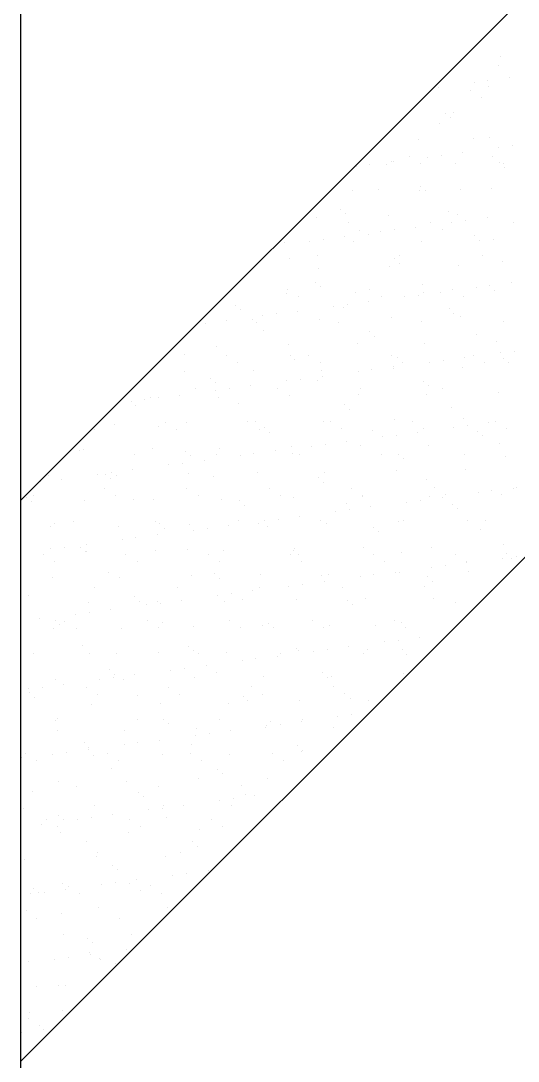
# Model space of a CAD drawing. Extents: x -42728 to 99010, y -18674 to 47645.
# Drawn here: x -35064 to -34688, y -11389 to -10602 of the extents above; entities that cross this region are included whole.
import ezdxf

# ---------------------------------------------------------------- set-up
doc = ezdxf.new("R2010")
doc.units = 0
doc.header["$LTSCALE"] = 100
doc.header["$MEASUREMENT"] = 0
doc.layers.get('0').update_dxf_attribs({"linetype": 'CONTINUOUS'})
doc.layers.add('家具', color=223, linetype='CONTINUOUS')

# ---------------------------------------------------------------- blocks, each defined once
blk = doc.blocks.new('A$C78C3025F')
at = {"layer": '家具', "color": 3, "linetype": 'ByBlock'}
for p, q in [((2069.19, 2411.8), (2768.18, 3110.79)), ((2069.19, 1630.18), (2069.19, 2820.52)), ((2421.21, 2763.24), (2421.21, 2763.24)), ((2431.96, 2747.17), (2431.96, 2747.17)), ((2430.48, 2740.25), (2430.48, 2740.25)), ((2438.65, 2731.2), (2438.65, 2731.2)), ((2384.81, 2724.11), (2384.81, 2724.11)), ((2411.98, 2727.69), (2411.98, 2727.69)), ((2422.39, 2729.06), (2422.39, 2729.06)), ((2422.47, 2724.71), (2422.47, 2724.71)), ((2409.31, 2721.8), (2409.31, 2721.8)), ((2417.75, 2716.43), (2417.75, 2716.43)), ((2390.27, 2704.45), (2390.27, 2704.45)), ((2393.95, 2701.07), (2393.95, 2701.07)), ((2396.68, 2704.92), (2396.68, 2704.92)), ((2385.83, 2696.97), (2385.83, 2696.97)), ((2768.18, 2686.52), (2069.19, 1987.53)), ((2369.71, 2684.23), (2369.71, 2684.23)), ((2411.35, 2685.13), (2411.35, 2685.13)), ((2423.73, 2686.17), (2423.73, 2686.17)), ((2430.42, 2678.34), (2430.42, 2678.34)), ((2440.83, 2679.71), (2440.83, 2679.71)), ((2349.42, 2667.67), (2349.42, 2667.67)), ((2351.23, 2667.58), (2351.23, 2667.58)), ((2363.18, 2671.61), (2363.18, 2671.61)), ((2376.58, 2671.25), (2376.58, 2671.25)), ((2386.99, 2672.62), (2386.99, 2672.62)), ((2403.25, 2674.76), (2403.25, 2674.76)), ((2425.47, 2671.72), (2425.47, 2671.72)), ((2322.75, 2664.16), (2322.75, 2664.16)), ((2333.16, 2665.53), (2333.16, 2665.53)), ((2345.59, 2665.72), (2345.59, 2665.72)), ((2371.62, 2666.23), (2371.62, 2666.23)), ((2397.94, 2666.39), (2397.94, 2666.39)), ((2431.26, 2666.89), (2431.26, 2666.89)), ((2433.9, 2666.35), (2433.9, 2666.35)), ((2434.95, 2663.51), (2434.95, 2663.51)), ((2319.81, 2645.93), (2319.81, 2645.93)), ((2339.7, 2646.78), (2339.7, 2646.78)), ((2370.97, 2645.69), (2370.97, 2645.69)), ((2371.14, 2649.34), (2371.14, 2649.34)), ((2374.82, 2645.96), (2374.82, 2645.96)), ((2401.98, 2646.89), (2401.98, 2646.89)), ((2424.99, 2647.64), (2424.99, 2647.64)), ((2311.01, 2631.78), (2311.01, 2631.78)), ((2314.7, 2628.4), (2314.7, 2628.4)), ((2392.22, 2630.01), (2392.22, 2630.01)), ((2292.83, 2625.24), (2292.83, 2625.24)), ((2317.05, 2621.41), (2317.05, 2621.41)), ((2346.85, 2627.18), (2346.85, 2627.18)), ((2379.34, 2621.53), (2379.34, 2621.53)), ((2395.02, 2621.89), (2395.02, 2621.89)), ((2399.2, 2627.85), (2399.2, 2627.85)), ((2405.43, 2623.26), (2405.43, 2623.26)), ((2421.69, 2625.4), (2421.69, 2625.4)), ((2441.62, 2621.64), (2441.62, 2621.64)), ((2325.49, 2616.04), (2325.49, 2616.04)), ((2332.1, 2612.46), (2332.1, 2612.46)), ((2341.19, 2614.8), (2341.19, 2614.8)), ((2351.6, 2616.18), (2351.6, 2616.18)), ((2367.86, 2618.32), (2367.86, 2618.32)), ((2387.77, 2616.15), (2387.77, 2616.15)), ((2268.72, 2606.73), (2268.72, 2606.73)), ((2287.35, 2607.72), (2287.35, 2607.72)), ((2297.76, 2609.09), (2297.76, 2609.09)), ((2314.02, 2611.23), (2314.02, 2611.23)), ((2321.07, 2607.4), (2321.07, 2607.4)), ((2372.23, 2607.15), (2372.23, 2607.15)), ((2412.13, 2611.77), (2412.13, 2611.77)), ((2415.82, 2608.39), (2415.82, 2608.39)), ((2426.25, 2609.1), (2426.25, 2609.1)), ((2418.13, 2596.81), (2418.13, 2596.81)), ((2271.98, 2594.91), (2271.98, 2594.91)), ((2293.57, 2596.58), (2293.57, 2596.58)), ((2352.01, 2594.22), (2352.01, 2594.22)), ((2355.69, 2590.84), (2355.69, 2590.84)), ((2355.85, 2596.7), (2355.85, 2596.7)), ((2400.46, 2589.31), (2400.46, 2589.31)), ((2433.22, 2592.45), (2433.22, 2592.45)), ((2294.09, 2586.7), (2294.09, 2586.7)), ((2348.11, 2588.65), (2348.11, 2588.65)), ((2291.88, 2576.67), (2291.88, 2576.67)), ((2295.57, 2573.29), (2295.57, 2573.29)), ((2373.09, 2574.9), (2373.09, 2574.9)), ((2423.87, 2573.91), (2423.87, 2573.91)), ((2440.13, 2576.05), (2440.13, 2576.05)), ((2269.98, 2568.19), (2269.98, 2568.19)), ((2270.92, 2571.22), (2270.92, 2571.22)), ((2279.36, 2565.84), (2279.36, 2565.84)), ((2322.33, 2568.86), (2322.33, 2568.86)), ((2333.21, 2571.33), (2333.21, 2571.33)), ((2341.64, 2565.96), (2341.64, 2565.96)), ((2359.63, 2565.45), (2359.63, 2565.45)), ((2370.04, 2566.82), (2370.04, 2566.82)), ((2373.49, 2568.62), (2373.49, 2568.62)), ((2386.3, 2568.96), (2386.3, 2568.96)), ((2395.49, 2571.44), (2395.49, 2571.44)), ((2403.92, 2566.07), (2403.92, 2566.07)), ((2413.46, 2572.54), (2413.46, 2572.54)), ((2427.51, 2570.56), (2427.51, 2570.56)), ((2231.76, 2559.11), (2231.76, 2559.11)), ((2305.79, 2558.36), (2305.79, 2558.36)), ((2316.2, 2559.73), (2316.2, 2559.73)), ((2332.46, 2561.87), (2332.46, 2561.87)), ((2235.45, 2555.73), (2235.45, 2555.73)), ((2251.95, 2551.27), (2251.95, 2551.27)), ((2262.36, 2552.64), (2262.36, 2552.64)), ((2278.62, 2554.79), (2278.62, 2554.79)), ((2312.97, 2557.34), (2312.97, 2557.34)), ((2349.37, 2550.11), (2349.37, 2550.11)), ((2393, 2556.66), (2393, 2556.66)), ((2396.69, 2553.28), (2396.69, 2553.28)), ((2401.72, 2550.78), (2401.72, 2550.78)), ((2208.53, 2545.56), (2208.53, 2545.56)), ((2224.79, 2547.7), (2224.79, 2547.7)), ((2244.19, 2548.41), (2244.19, 2548.41)), ((2247.44, 2546.39), (2247.44, 2546.39)), ((2295.35, 2548.16), (2295.35, 2548.16)), ((2309.72, 2546.5), (2309.72, 2546.5)), ((2372, 2546.61), (2372, 2546.61)), ((2434.28, 2546.73), (2434.28, 2546.73)), ((2252.85, 2539.79), (2252.85, 2539.79)), ((2332.88, 2539.1), (2332.88, 2539.1)), ((2336.56, 2535.72), (2336.56, 2535.72)), ((2414.09, 2537.33), (2414.09, 2537.33)), ((2217.22, 2527.71), (2217.22, 2527.71)), ((2271.24, 2529.66), (2271.24, 2529.66)), ((2323.59, 2530.32), (2323.59, 2530.32)), ((2374.75, 2530.08), (2374.75, 2530.08)), ((2428.77, 2532.03), (2428.77, 2532.03)), ((2192.73, 2522.24), (2192.73, 2522.24)), ((2224.79, 2521.02), (2224.79, 2521.02)), ((2272.75, 2521.55), (2272.75, 2521.55)), ((2276.44, 2518.17), (2276.44, 2518.17)), ((2287.08, 2521.13), (2287.08, 2521.13)), ((2349.36, 2521.25), (2349.36, 2521.25)), ((2353.96, 2519.78), (2353.96, 2519.78)), ((2404.73, 2519.61), (2404.73, 2519.61)), ((2411.64, 2521.36), (2411.64, 2521.36)), ((2431.9, 2523.18), (2431.9, 2523.18)), ((2433.99, 2519.09), (2433.99, 2519.09)), ((2442.31, 2524.55), (2442.31, 2524.55)), ((2233.23, 2515.65), (2233.23, 2515.65)), ((2295.51, 2515.76), (2295.51, 2515.76)), ((2334.64, 2510.38), (2334.64, 2510.38)), ((2350.63, 2511.57), (2350.63, 2511.57)), ((2350.9, 2512.52), (2350.9, 2512.52)), ((2357.79, 2515.87), (2357.79, 2515.87)), ((2378.07, 2516.09), (2378.07, 2516.09)), ((2388.48, 2517.46), (2388.48, 2517.46)), ((2402.98, 2512.24), (2402.98, 2512.24)), ((2420.08, 2515.99), (2420.08, 2515.99)), ((2437.68, 2515.72), (2437.68, 2515.72)), ((2193.1, 2509.2), (2193.1, 2509.2)), ((2212.63, 2504), (2212.63, 2504)), ((2245.45, 2509.87), (2245.45, 2509.87)), ((2280.8, 2503.29), (2280.8, 2503.29)), ((2296.61, 2509.63), (2296.61, 2509.63)), ((2297.06, 2505.43), (2297.06, 2505.43)), ((2324.23, 2509.01), (2324.23, 2509.01)), ((2201.31, 2496.19), (2201.31, 2496.19)), ((2216.32, 2500.62), (2216.32, 2500.62)), ((2216.56, 2494.83), (2216.56, 2494.83)), ((2226.97, 2496.2), (2226.97, 2496.2)), ((2243.23, 2498.34), (2243.23, 2498.34)), ((2263.59, 2496.31), (2263.59, 2496.31)), ((2270.39, 2501.92), (2270.39, 2501.92)), ((2293.84, 2502.23), (2293.84, 2502.23)), ((2325.87, 2496.42), (2325.87, 2496.42)), ((2373.87, 2501.54), (2373.87, 2501.54)), ((2377.56, 2498.16), (2377.56, 2498.16)), ((2388.15, 2496.53), (2388.15, 2496.53)), ((2162.72, 2487.74), (2162.72, 2487.74)), ((2167.32, 2489.42), (2167.32, 2489.42)), ((2173.13, 2489.11), (2173.13, 2489.11)), ((2189.39, 2491.25), (2189.39, 2491.25)), ((2218.48, 2489.17), (2218.48, 2489.17)), ((2272.49, 2491.12), (2272.49, 2491.12)), ((2324.85, 2491.79), (2324.85, 2491.79)), ((2376.01, 2491.54), (2376.01, 2491.54)), ((2430.03, 2493.49), (2430.03, 2493.49)), ((2152.51, 2486.44), (2152.51, 2486.44)), ((2156.2, 2483.06), (2156.2, 2483.06)), ((2233.72, 2484.67), (2233.72, 2484.67)), ((2313.75, 2483.99), (2313.75, 2483.99)), ((2317.43, 2480.61), (2317.43, 2480.61)), ((2394.96, 2482.22), (2394.96, 2482.22)), ((2178.66, 2470.83), (2178.66, 2470.83)), ((2240.95, 2470.94), (2240.95, 2470.94)), ((2246.71, 2471.34), (2246.71, 2471.34)), ((2297.87, 2471.09), (2297.87, 2471.09)), ((2303.23, 2471.05), (2303.23, 2471.05)), ((2351.89, 2473.04), (2351.89, 2473.04)), ((2365.51, 2471.17), (2365.51, 2471.17)), ((2404.24, 2473.7), (2404.24, 2473.7)), ((2427.79, 2471.28), (2427.79, 2471.28)), ((2124.81, 2465.34), (2124.81, 2465.34)), ((2140.34, 2468.72), (2140.34, 2468.72)), ((2173.6, 2467.12), (2173.6, 2467.12)), ((2187.1, 2465.45), (2187.1, 2465.45)), ((2194.36, 2470.67), (2194.36, 2470.67)), ((2249.38, 2465.57), (2249.38, 2465.57)), ((2253.62, 2466.43), (2253.62, 2466.43)), ((2257.31, 2463.05), (2257.31, 2463.05)), ((2311.66, 2465.68), (2311.66, 2465.68)), ((2334.83, 2464.66), (2334.83, 2464.66)), ((2369.34, 2463.16), (2369.34, 2463.16)), ((2373.95, 2465.79), (2373.95, 2465.79)), ((2396.51, 2466.74), (2396.51, 2466.74)), ((2406.92, 2468.11), (2406.92, 2468.11)), ((2414.86, 2463.98), (2414.86, 2463.98)), ((2423.17, 2470.25), (2423.17, 2470.25)), ((2436.23, 2465.91), (2436.23, 2465.91)), ((2315.5, 2456.07), (2315.5, 2456.07)), ((2342.67, 2459.65), (2342.67, 2459.65)), ((2353.08, 2461.02), (2353.08, 2461.02)), ((2418.55, 2460.6), (2418.55, 2460.6)), ((2113.47, 2449.57), (2113.47, 2449.57)), ((2116.22, 2450.22), (2116.22, 2450.22)), ((2168.58, 2450.88), (2168.58, 2450.88)), ((2193.5, 2448.88), (2193.5, 2448.88)), ((2219.74, 2450.64), (2219.74, 2450.64)), ((2261.67, 2448.99), (2261.67, 2448.99)), ((2273.75, 2452.58), (2273.75, 2452.58)), ((2288.83, 2452.56), (2288.83, 2452.56)), ((2299.24, 2453.93), (2299.24, 2453.93)), ((2326.11, 2453.25), (2326.11, 2453.25)), ((2377.27, 2453.01), (2377.27, 2453.01)), ((2431.29, 2454.95), (2431.29, 2454.95)), ((2155.18, 2446), (2155.18, 2446)), ((2191.57, 2439.76), (2191.57, 2439.76)), ((2197.19, 2445.5), (2197.19, 2445.5)), ((2207.83, 2441.9), (2207.83, 2441.9)), ((2217.46, 2446.11), (2217.46, 2446.11)), ((2235, 2445.48), (2235, 2445.48)), ((2245.41, 2446.85), (2245.41, 2446.85)), ((2274.71, 2447.11), (2274.71, 2447.11)), ((2279.74, 2446.22), (2279.74, 2446.22)), ((2342.02, 2446.34), (2342.02, 2446.34)), ((2354.74, 2446.42), (2354.74, 2446.42)), ((2358.43, 2443.05), (2358.43, 2443.05)), ((2404.31, 2446.45), (2404.31, 2446.45)), ((2435.95, 2444.65), (2435.95, 2444.65)), ((2137.74, 2432.67), (2137.74, 2432.67)), ((2154, 2434.81), (2154, 2434.81)), ((2181.16, 2438.39), (2181.16, 2438.39)), ((2195.62, 2432.13), (2195.62, 2432.13)), ((2247.97, 2432.8), (2247.97, 2432.8)), ((2299.13, 2432.55), (2299.13, 2432.55)), ((2353.15, 2434.5), (2353.15, 2434.5)), ((2405.5, 2435.17), (2405.5, 2435.17)), ((2083.9, 2425.58), (2083.9, 2425.58)), ((2090.44, 2430.43), (2090.44, 2430.43)), ((2100.16, 2427.72), (2100.16, 2427.72)), ((2127.33, 2431.3), (2127.33, 2431.3)), ((2133.38, 2431.33), (2133.38, 2431.33)), ((2137.07, 2427.95), (2137.07, 2427.95)), ((2141.6, 2430.19), (2141.6, 2430.19)), ((2214.59, 2429.56), (2214.59, 2429.56)), ((2294.62, 2428.87), (2294.62, 2428.87)), ((2298.3, 2425.49), (2298.3, 2425.49)), ((2375.83, 2427.1), (2375.83, 2427.1)), ((2132.53, 2420.63), (2132.53, 2420.63)), ((2194.82, 2420.74), (2194.82, 2420.74)), ((2257.1, 2420.86), (2257.1, 2420.86)), ((2319.38, 2420.97), (2319.38, 2420.97)), ((2381.66, 2421.08), (2381.66, 2421.08)), ((2414.94, 2417.38), (2414.94, 2417.38)), ((2425.36, 2418.75), (2425.36, 2418.75)), ((2432.55, 2416.42), (2432.55, 2416.42)), ((2441.61, 2420.89), (2441.61, 2420.89)), ((2443.95, 2421.2), (2443.95, 2421.2)), ((2069.19, 1987.53), (2069.19, 2411.8)), ((2073.26, 2413.77), (2073.26, 2413.77)), ((2076.94, 2410.39), (2076.94, 2410.39)), ((2078.68, 2415.14), (2078.68, 2415.14)), ((2117.48, 2411.68), (2117.48, 2411.68)), ((2140.97, 2415.26), (2140.97, 2415.26)), ((2154.47, 2412), (2154.47, 2412)), ((2169.84, 2412.35), (2169.84, 2412.35)), ((2203.25, 2415.37), (2203.25, 2415.37)), ((2221, 2412.1), (2221, 2412.1)), ((2234.5, 2411.32), (2234.5, 2411.32)), ((2238.18, 2407.94), (2238.18, 2407.94)), ((2265.53, 2415.48), (2265.53, 2415.48)), ((2275.01, 2414.05), (2275.01, 2414.05)), ((2315.7, 2409.55), (2315.7, 2409.55)), ((2327.37, 2414.72), (2327.37, 2414.72)), ((2327.81, 2415.6), (2327.81, 2415.6)), ((2361.11, 2410.3), (2361.11, 2410.3)), ((2371.52, 2411.67), (2371.52, 2411.67)), ((2378.53, 2414.47), (2378.53, 2414.47)), ((2387.78, 2413.81), (2387.78, 2413.81)), ((2390.1, 2415.71), (2390.1, 2415.71)), ((2395.73, 2408.86), (2395.73, 2408.86)), ((2307.27, 2403.21), (2307.27, 2403.21)), ((2317.68, 2404.58), (2317.68, 2404.58)), ((2333.94, 2406.72), (2333.94, 2406.72)), ((2399.42, 2405.48), (2399.42, 2405.48)), ((2094.34, 2394.45), (2094.34, 2394.45)), ((2109.05, 2395.8), (2109.05, 2395.8)), ((2171.33, 2395.92), (2171.33, 2395.92)), ((2174.37, 2393.76), (2174.37, 2393.76)), ((2196.88, 2393.6), (2196.88, 2393.6)), ((2226.27, 2392.54), (2226.27, 2392.54)), ((2233.61, 2396.03), (2233.61, 2396.03)), ((2249.23, 2394.26), (2249.23, 2394.26)), ((2253.44, 2396.12), (2253.44, 2396.12)), ((2263.85, 2397.49), (2263.85, 2397.49)), ((2280.11, 2399.63), (2280.11, 2399.63)), ((2295.89, 2396.14), (2295.89, 2396.14)), ((2300.39, 2394.02), (2300.39, 2394.02)), ((2354.41, 2395.96), (2354.41, 2395.96)), ((2358.18, 2396.25), (2358.18, 2396.25)), ((2406.76, 2396.63), (2406.76, 2396.63)), ((2420.46, 2396.37), (2420.46, 2396.37)), ((2091.7, 2391.89), (2091.7, 2391.89)), ((2142.86, 2391.65), (2142.86, 2391.65)), ((2172.44, 2385.46), (2172.44, 2385.46)), ((2178.06, 2390.38), (2178.06, 2390.38)), ((2199.6, 2389.03), (2199.6, 2389.03)), ((2210.01, 2390.4), (2210.01, 2390.4)), ((2255.58, 2391.99), (2255.58, 2391.99)), ((2335.61, 2391.31), (2335.61, 2391.31)), ((2339.3, 2387.93), (2339.3, 2387.93)), ((2416.82, 2389.54), (2416.82, 2389.54)), ((2118.6, 2378.37), (2118.6, 2378.37)), ((2145.77, 2381.95), (2145.77, 2381.95)), ((2156.18, 2383.32), (2156.18, 2383.32)), ((2433.81, 2377.88), (2433.81, 2377.88)), ((2086.4, 2370.44), (2086.4, 2370.44)), ((2091.93, 2374.86), (2091.93, 2374.86)), ((2102.34, 2376.23), (2102.34, 2376.23)), ((2114.25, 2376.21), (2114.25, 2376.21)), ((2117.94, 2372.83), (2117.94, 2372.83)), ((2118.74, 2373.14), (2118.74, 2373.14)), ((2148.68, 2370.55), (2148.68, 2370.55)), ((2171.09, 2373.81), (2171.09, 2373.81)), ((2195.46, 2374.44), (2195.46, 2374.44)), ((2210.97, 2370.66), (2210.97, 2370.66)), ((2222.26, 2373.57), (2222.26, 2373.57)), ((2273.25, 2370.78), (2273.25, 2370.78)), ((2275.49, 2373.75), (2275.49, 2373.75)), ((2276.27, 2375.51), (2276.27, 2375.51)), ((2279.17, 2370.38), (2279.17, 2370.38)), ((2328.63, 2376.18), (2328.63, 2376.18)), ((2335.53, 2370.89), (2335.53, 2370.89)), ((2356.7, 2371.99), (2356.7, 2371.99)), ((2379.79, 2375.93), (2379.79, 2375.93)), ((2397.82, 2371), (2397.82, 2371)), ((2436.73, 2371.3), (2436.73, 2371.3)), ((2443.8, 2369.4), (2443.8, 2369.4)), ((2094.84, 2365.06), (2094.84, 2365.06)), ((2157.12, 2365.18), (2157.12, 2365.18)), ((2219.4, 2365.29), (2219.4, 2365.29)), ((2281.68, 2365.4), (2281.68, 2365.4)), ((2343.97, 2365.52), (2343.97, 2365.52)), ((2379.55, 2360.94), (2379.55, 2360.94)), ((2389.96, 2362.31), (2389.96, 2362.31)), ((2406.22, 2364.45), (2406.22, 2364.45)), ((2406.25, 2365.63), (2406.25, 2365.63)), ((2433.38, 2368.03), (2433.38, 2368.03)), ((2440.41, 2367.92), (2440.41, 2367.92)), ((2092.96, 2353.36), (2092.96, 2353.36)), ((2135.34, 2356.89), (2135.34, 2356.89)), ((2144.12, 2353.11), (2144.12, 2353.11)), ((2198.14, 2355.06), (2198.14, 2355.06)), ((2215.37, 2356.2), (2215.37, 2356.2)), ((2219.05, 2352.82), (2219.05, 2352.82)), ((2250.49, 2355.73), (2250.49, 2355.73)), ((2296.57, 2354.43), (2296.57, 2354.43)), ((2301.65, 2355.48), (2301.65, 2355.48)), ((2325.71, 2353.85), (2325.71, 2353.85)), ((2336.12, 2355.22), (2336.12, 2355.22)), ((2352.38, 2357.36), (2352.38, 2357.36)), ((2355.67, 2357.43), (2355.67, 2357.43)), ((2376.6, 2353.74), (2376.6, 2353.74)), ((2408.02, 2358.09), (2408.02, 2358.09)), ((2125.2, 2345.72), (2125.2, 2345.72)), ((2187.48, 2345.83), (2187.48, 2345.83)), ((2249.76, 2345.95), (2249.76, 2345.95)), ((2271.88, 2346.77), (2271.88, 2346.77)), ((2282.29, 2348.14), (2282.29, 2348.14)), ((2298.55, 2350.28), (2298.55, 2350.28)), ((2312.05, 2346.06), (2312.05, 2346.06)), ((2374.33, 2346.17), (2374.33, 2346.17)), ((2380.29, 2350.37), (2380.29, 2350.37)), ((2075.21, 2339.33), (2075.21, 2339.33)), ((2155.24, 2338.65), (2155.24, 2338.65)), ((2218.04, 2339.68), (2218.04, 2339.68)), ((2228.45, 2341.05), (2228.45, 2341.05)), ((2244.71, 2343.19), (2244.71, 2343.19)), ((2329.89, 2337.64), (2329.89, 2337.64)), ((2381.05, 2337.4), (2381.05, 2337.4)), ((2120, 2334.61), (2120, 2334.61)), ((2158.93, 2335.27), (2158.93, 2335.27)), ((2164.21, 2332.59), (2164.21, 2332.59)), ((2172.35, 2335.27), (2172.35, 2335.27)), ((2174.62, 2333.96), (2174.62, 2333.96)), ((2190.88, 2336.1), (2190.88, 2336.1)), ((2223.52, 2335.03), (2223.52, 2335.03)), ((2236.45, 2336.88), (2236.45, 2336.88)), ((2277.53, 2336.97), (2277.53, 2336.97)), ((2316.48, 2336.19), (2316.48, 2336.19)), ((2320.17, 2332.81), (2320.17, 2332.81)), ((2397.69, 2334.42), (2397.69, 2334.42)), ((2083.21, 2321.93), (2083.21, 2321.93)), ((2110.37, 2325.5), (2110.37, 2325.5)), ((2120.78, 2326.87), (2120.78, 2326.87)), ((2137.04, 2329.01), (2137.04, 2329.01)), ((2094.22, 2314.82), (2094.22, 2314.82)), ((2095.12, 2321.09), (2095.12, 2321.09)), ((2098.81, 2317.71), (2098.81, 2317.71)), ((2102.55, 2320.35), (2102.55, 2320.35)), ((2110.99, 2314.98), (2110.99, 2314.98)), ((2145.38, 2314.58), (2145.38, 2314.58)), ((2164.84, 2320.47), (2164.84, 2320.47)), ((2173.27, 2315.09), (2173.27, 2315.09)), ((2176.33, 2319.32), (2176.33, 2319.32)), ((2199.4, 2316.52), (2199.4, 2316.52)), ((2227.12, 2320.58), (2227.12, 2320.58)), ((2235.55, 2315.21), (2235.55, 2315.21)), ((2251.75, 2317.19), (2251.75, 2317.19)), ((2256.36, 2318.64), (2256.36, 2318.64)), ((2260.04, 2315.26), (2260.04, 2315.26)), ((2289.4, 2320.69), (2289.4, 2320.69)), ((2297.84, 2315.32), (2297.84, 2315.32)), ((2302.91, 2316.94), (2302.91, 2316.94)), ((2337.57, 2316.87), (2337.57, 2316.87)), ((2351.69, 2320.81), (2351.69, 2320.81)), ((2356.93, 2318.89), (2356.93, 2318.89)), ((2360.12, 2315.43), (2360.12, 2315.43)), ((2354.56, 2305.87), (2354.56, 2305.87)), ((2370.82, 2308.01), (2370.82, 2308.01)), ((2116.21, 2301.77), (2116.21, 2301.77)), ((2196.24, 2301.08), (2196.24, 2301.08)), ((2199.92, 2297.71), (2199.92, 2297.71)), ((2277.44, 2299.32), (2277.44, 2299.32)), ((2278.79, 2298.44), (2278.79, 2298.44)), ((2300.73, 2298.78), (2300.73, 2298.78)), ((2316.99, 2300.92), (2316.99, 2300.92)), ((2331.15, 2299.11), (2331.15, 2299.11)), ((2344.15, 2304.5), (2344.15, 2304.5)), ((2357.47, 2298.63), (2357.47, 2298.63)), ((2079.07, 2295.52), (2079.07, 2295.52)), ((2121.26, 2296.07), (2121.26, 2296.07)), ((2141.35, 2295.64), (2141.35, 2295.64)), ((2173.61, 2296.74), (2173.61, 2296.74)), ((2203.63, 2295.75), (2203.63, 2295.75)), ((2224.78, 2296.49), (2224.78, 2296.49)), ((2236.48, 2290.32), (2236.48, 2290.32)), ((2246.89, 2291.69), (2246.89, 2291.69)), ((2263.15, 2293.83), (2263.15, 2293.83)), ((2265.92, 2295.86), (2265.92, 2295.86)), ((2290.32, 2297.41), (2290.32, 2297.41)), ((2328.2, 2295.98), (2328.2, 2295.98)), ((2361.16, 2295.25), (2361.16, 2295.25)), ((2136.11, 2283.53), (2136.11, 2283.53)), ((2182.65, 2283.23), (2182.65, 2283.23)), ((2193.06, 2284.61), (2193.06, 2284.61)), ((2209.32, 2286.75), (2209.32, 2286.75)), ((2095.48, 2276.28), (2095.48, 2276.28)), ((2128.81, 2276.15), (2128.81, 2276.15)), ((2139.22, 2277.52), (2139.22, 2277.52)), ((2139.8, 2280.15), (2139.8, 2280.15)), ((2146.64, 2276.04), (2146.64, 2276.04)), ((2155.48, 2279.66), (2155.48, 2279.66)), ((2200.66, 2277.99), (2200.66, 2277.99)), ((2217.32, 2281.76), (2217.32, 2281.76)), ((2253.01, 2278.65), (2253.01, 2278.65)), ((2297.35, 2281.07), (2297.35, 2281.07)), ((2301.04, 2277.7), (2301.04, 2277.7)), ((2304.17, 2278.41), (2304.17, 2278.41)), ((2358.19, 2280.35), (2358.19, 2280.35)), ((2074.98, 2269.06), (2074.98, 2269.06)), ((2085.39, 2270.43), (2085.39, 2270.43)), ((2101.65, 2272.57), (2101.65, 2272.57)), ((2118.71, 2270.27), (2118.71, 2270.27)), ((2180.99, 2270.39), (2180.99, 2270.39)), ((2243.27, 2270.5), (2243.27, 2270.5)), ((2305.56, 2270.61), (2305.56, 2270.61)), ((2075.99, 2265.98), (2075.99, 2265.98)), ((2079.68, 2262.6), (2079.68, 2262.6)), ((2127.14, 2264.9), (2127.14, 2264.9)), ((2157.2, 2264.21), (2157.2, 2264.21)), ((2189.42, 2265.01), (2189.42, 2265.01)), ((2237.23, 2263.52), (2237.23, 2263.52)), ((2240.91, 2260.14), (2240.91, 2260.14)), ((2251.71, 2265.13), (2251.71, 2265.13)), ((2280.05, 2259.9), (2280.05, 2259.9)), ((2313.99, 2265.24), (2313.99, 2265.24)), ((2318.44, 2261.75), (2318.44, 2261.75)), ((2332.41, 2260.57), (2332.41, 2260.57)), ((2122.52, 2257.53), (2122.52, 2257.53)), ((2174.87, 2258.2), (2174.87, 2258.2)), ((2226.04, 2257.96), (2226.04, 2257.96)), ((2095.22, 2245.44), (2095.22, 2245.44)), ((2097.08, 2246.65), (2097.08, 2246.65)), ((2157.5, 2245.56), (2157.5, 2245.56)), ((2177.11, 2245.97), (2177.11, 2245.97)), ((2219.79, 2245.67), (2219.79, 2245.67)), ((2258.31, 2244.2), (2258.31, 2244.2)), ((2281.59, 2244.48), (2281.59, 2244.48)), ((2282.07, 2245.78), (2282.07, 2245.78)), ((2308.76, 2248.05), (2308.76, 2248.05)), ((2319.17, 2249.42), (2319.17, 2249.42)), ((2096.74, 2237.75), (2096.74, 2237.75)), ((2147.9, 2237.5), (2147.9, 2237.5)), ((2180.79, 2242.59), (2180.79, 2242.59)), ((2201.92, 2239.45), (2201.92, 2239.45)), ((2211.5, 2235.25), (2211.5, 2235.25)), ((2227.76, 2237.39), (2227.76, 2237.39)), ((2254.27, 2240.12), (2254.27, 2240.12)), ((2254.92, 2240.97), (2254.92, 2240.97)), ((2265.33, 2242.34), (2265.33, 2242.34)), ((2305.43, 2239.87), (2305.43, 2239.87)), ((2116.98, 2228.41), (2116.98, 2228.41)), ((2157.66, 2228.16), (2157.66, 2228.16)), ((2173.92, 2230.3), (2173.92, 2230.3)), ((2201.09, 2233.88), (2201.09, 2233.88)), ((2072.58, 2220.08), (2072.58, 2220.08)), ((2093.42, 2219.7), (2093.42, 2219.7)), ((2103.83, 2221.07), (2103.83, 2221.07)), ((2120.09, 2223.22), (2120.09, 2223.22)), ((2120.67, 2225.04), (2120.67, 2225.04)), ((2134.86, 2220.19), (2134.86, 2220.19)), ((2147.25, 2226.79), (2147.25, 2226.79)), ((2176.13, 2219.66), (2176.13, 2219.66)), ((2197.14, 2220.3), (2197.14, 2220.3)), ((2198.19, 2226.65), (2198.19, 2226.65)), ((2227.3, 2219.42), (2227.3, 2219.42)), ((2259.43, 2220.42), (2259.43, 2220.42)), ((2278.22, 2225.96), (2278.22, 2225.96)), ((2281.31, 2221.37), (2281.31, 2221.37)), ((2281.91, 2222.58), (2281.91, 2222.58)), ((2069.76, 2217.05), (2069.76, 2217.05)), ((2081.01, 2214.7), (2081.01, 2214.7)), ((2123.78, 2219), (2123.78, 2219)), ((2143.29, 2214.82), (2143.29, 2214.82)), ((2205.58, 2214.93), (2205.58, 2214.93)), ((2267.86, 2215.04), (2267.86, 2215.04)), ((2138.07, 2209.09), (2138.07, 2209.09)), ((2218.1, 2208.4), (2218.1, 2208.4)), ((2221.78, 2205.03), (2221.78, 2205.03)), ((2098, 2199.21), (2098, 2199.21)), ((2149.16, 2198.97), (2149.16, 2198.97)), ((2173.66, 2195.47), (2173.66, 2195.47)), ((2203.18, 2200.91), (2203.18, 2200.91)), ((2235.94, 2195.59), (2235.94, 2195.59)), ((2255.53, 2201.58), (2255.53, 2201.58)), ((2077.95, 2191.54), (2077.95, 2191.54)), ((2111.37, 2195.36), (2111.37, 2195.36)), ((2157.98, 2190.85), (2157.98, 2190.85)), ((2239.18, 2189.08), (2239.18, 2189.08)), ((2246.2, 2188.04), (2246.2, 2188.04)), ((2125.04, 2180.46), (2125.04, 2180.46)), ((2161.66, 2187.47), (2161.66, 2187.47)), ((2177.39, 2181.13), (2177.39, 2181.13)), ((2192.36, 2180.95), (2192.36, 2180.95)), ((2219.53, 2184.52), (2219.53, 2184.52)), ((2228.56, 2180.88), (2228.56, 2180.88)), ((2229.94, 2185.89), (2229.94, 2185.89)), ((2071.02, 2178.51), (2071.02, 2178.51)), ((2097.85, 2173.3), (2097.85, 2173.3)), ((2138.53, 2173.86), (2138.53, 2173.86)), ((2165.69, 2177.44), (2165.69, 2177.44)), ((2176.1, 2178.81), (2176.1, 2178.81)), ((2084.69, 2166.77), (2084.69, 2166.77)), ((2088.73, 2169.99), (2088.73, 2169.99)), ((2097.16, 2164.62), (2097.16, 2164.62)), ((2101.54, 2169.92), (2101.54, 2169.92)), ((2111.86, 2170.35), (2111.86, 2170.35)), ((2122.27, 2171.72), (2122.27, 2171.72)), ((2151.01, 2170.11), (2151.01, 2170.11)), ((2159.45, 2164.73), (2159.45, 2164.73)), ((2179.06, 2171.53), (2179.06, 2171.53)), ((2213.3, 2170.22), (2213.3, 2170.22)), ((2221.73, 2164.85), (2221.73, 2164.85)), ((2099.26, 2160.68), (2099.26, 2160.68)), ((2150.42, 2160.43), (2150.42, 2160.43)), ((2204.44, 2162.38), (2204.44, 2162.38)), ((2118.94, 2153.98), (2118.94, 2153.98)), ((2198.97, 2153.29), (2198.97, 2153.29)), ((2202.65, 2149.91), (2202.65, 2149.91)), ((2126.3, 2141.92), (2126.3, 2141.92)), ((2127.53, 2145.28), (2127.53, 2145.28)), ((2178.65, 2142.59), (2178.65, 2142.59)), ((2189.81, 2145.39), (2189.81, 2145.39)), ((2072.28, 2139.98), (2072.28, 2139.98)), ((2138.85, 2135.73), (2138.85, 2135.73)), ((2142.53, 2132.36), (2142.53, 2132.36)), ((2184.13, 2128.08), (2184.13, 2128.08)), ((2194.54, 2129.45), (2194.54, 2129.45)), ((2210.8, 2131.59), (2210.8, 2131.59)), ((2078.72, 2118.18), (2078.72, 2118.18)), ((2100.52, 2122.14), (2100.52, 2122.14)), ((2103.13, 2117.42), (2103.13, 2117.42)), ((2104.88, 2119.91), (2104.88, 2119.91)), ((2130.3, 2120.99), (2130.3, 2120.99)), ((2140.71, 2122.36), (2140.71, 2122.36)), ((2151.68, 2121.89), (2151.68, 2121.89)), ((2156.97, 2124.5), (2156.97, 2124.5)), ((2167.16, 2120.03), (2167.16, 2120.03)), ((2076.46, 2113.91), (2076.46, 2113.91)), ((2082.41, 2114.8), (2082.41, 2114.8)), ((2086.87, 2115.28), (2086.87, 2115.28)), ((2113.32, 2114.54), (2113.32, 2114.54)), ((2159.93, 2116.41), (2159.93, 2116.41)), ((2175.6, 2114.65), (2175.6, 2114.65)), ((2073.54, 2101.44), (2073.54, 2101.44)), ((2127.56, 2103.39), (2127.56, 2103.39)), ((2179.91, 2104.06), (2179.91, 2104.06)), ((2081.4, 2095.08), (2081.4, 2095.08)), ((2099.81, 2098.86), (2099.81, 2098.86)), ((2143.68, 2095.2), (2143.68, 2095.2)), ((2101.78, 2083.6), (2101.78, 2083.6)), ((2119.72, 2080.62), (2119.72, 2080.62)), ((2152.94, 2083.36), (2152.94, 2083.36)), ((2121.03, 2069.83), (2121.03, 2069.83)), ((2123.4, 2077.24), (2123.4, 2077.24)), ((2148.74, 2071.64), (2148.74, 2071.64)), ((2074.8, 2062.9), (2074.8, 2062.9)), ((2094.9, 2064.55), (2094.9, 2064.55)), ((2105.31, 2065.92), (2105.31, 2065.92)), ((2121.57, 2068.06), (2121.57, 2068.06)), ((2128.82, 2064.85), (2128.82, 2064.85)), ((2129.47, 2064.46), (2129.47, 2064.46)), ((2140.8, 2061.3), (2140.8, 2061.3)), ((2080.68, 2043.74), (2080.68, 2043.74)), ((2097.55, 2045), (2097.55, 2045)), ((2103.04, 2045.07), (2103.04, 2045.07)), ((2076.06, 2024.37), (2076.06, 2024.37)), ((2100.59, 2025.5), (2100.59, 2025.5)), ((2074.9, 2019.64), (2074.9, 2019.64)), ((2069.92, 2009.48), (2069.92, 2009.48)), ((2083.34, 2014.26), (2083.34, 2014.26)), ((2086.18, 2011.62), (2086.18, 2011.62))]:
    blk.add_line(p, q, dxfattribs=at)

msp = doc.modelspace()

# ---------------------------------------------------------------- block references
msp.add_blockref('A$C78C3025F', (-37133.59645, -13376.77061))

doc.saveas('drawing.dxf')
